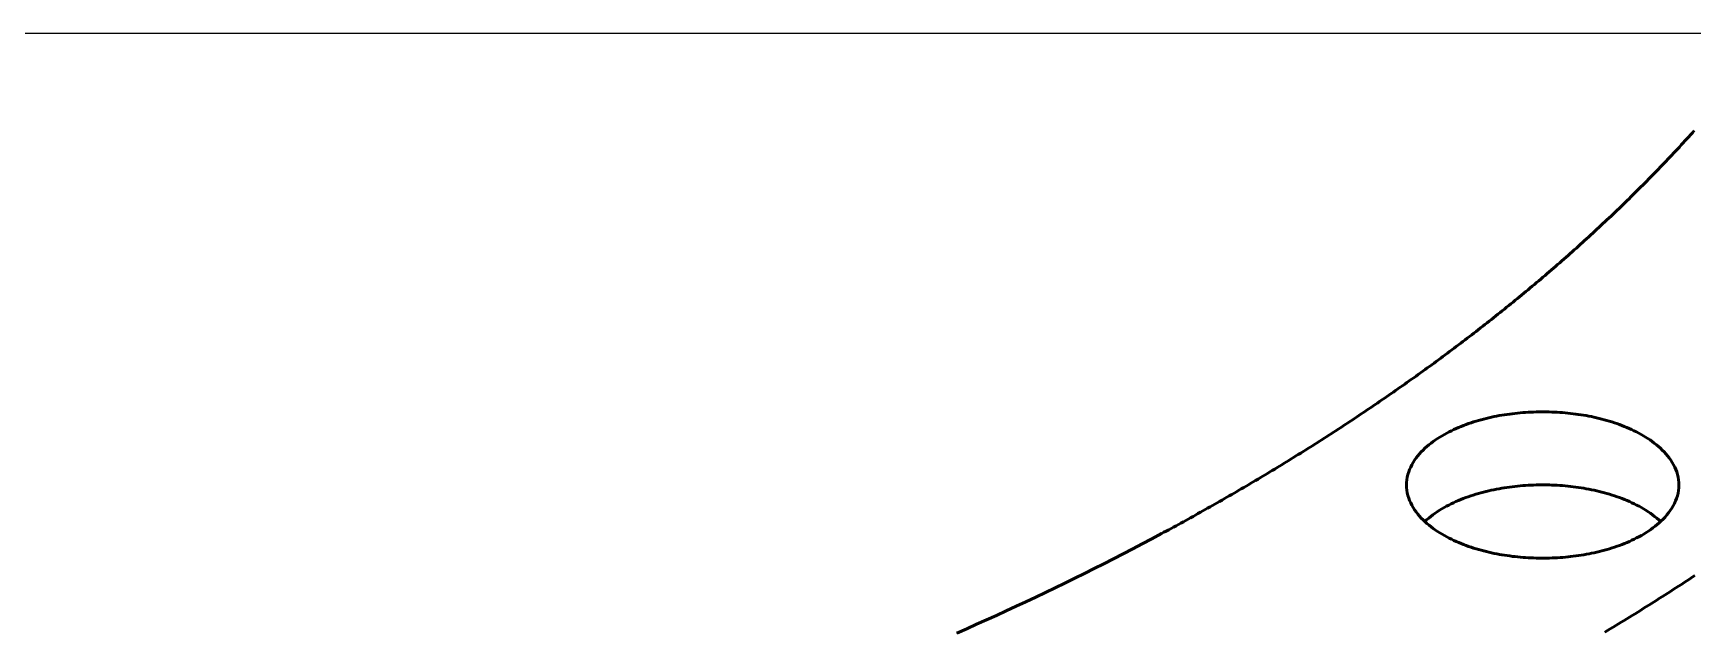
# Model space of a CAD drawing. Header units: millimetres. Extents: x 0 to 841, y 0 to 594.
# Drawn here: x 372.8 to 448.4, y 335.5 to 362.7 of the extents above; entities that cross this region are included whole.
import ezdxf

# ---------------------------------------------------------------- set-up
doc = ezdxf.new("R2010")
doc.units = ezdxf.units.MM
for name, color, linetype, lineweight in [('COTA', 7, 'CONTINUOUS', 25), ('FINA', 7, 'CONTINUOUS', 25), ('VIS', 7, 'CONTINUOUS', 50)]:
    doc.layers.add(name, color=color, linetype=linetype, lineweight=lineweight)

msp = doc.modelspace()

# ---------------------------------------------------------------- linework, layer by layer
at = {"layer": 'COTA'}
msp.add_line((335.5, 362.738), (486.341, 362.738), dxfattribs=at)
at = {"layer": 'FINA'}
for points in [[(424.187, 339.976), (424.299, 340.036), (424.41, 340.096), (424.521, 340.156), (424.632, 340.216), (424.743, 340.276), (424.854, 340.336), (424.965, 340.397), (425.075, 340.458), (425.186, 340.518), (425.297, 340.579), (425.407, 340.64), (425.518, 340.701), (425.628, 340.762), (425.738, 340.824), (425.849, 340.885), (425.959, 340.947), (426.069, 341.008), (426.179, 341.07), (426.289, 341.132), (426.399, 341.194), (426.509, 341.256), (426.619, 341.318), (426.729, 341.381), (426.838, 341.443), (426.948, 341.506), (427.058, 341.569), (427.167, 341.631), (427.277, 341.694), (427.386, 341.757), (427.495, 341.821), (427.604, 341.884), (427.713, 341.948), (427.823, 342.011), (427.932, 342.075), (428.04, 342.139), (428.149, 342.203), (428.258, 342.267), (428.367, 342.331), (428.475, 342.395), (428.584, 342.46), (428.692, 342.524), (428.801, 342.589), (428.909, 342.654), (429.017, 342.719), (429.126, 342.784), (429.234, 342.849), (429.342, 342.914), (429.45, 342.98), (429.558, 343.045), (429.665, 343.111), (429.773, 343.177), (429.881, 343.243), (429.988, 343.309), (430.096, 343.375), (430.203, 343.441), (430.311, 343.508), (430.418, 343.575), (430.525, 343.641), (430.632, 343.708), (430.739, 343.775), (430.846, 343.842), (430.953, 343.909), (431.06, 343.977), (431.166, 344.044), (431.273, 344.112), (431.38, 344.18), (431.486, 344.247), (431.592, 344.315), (431.699, 344.384), (431.805, 344.452), (431.911, 344.52), (432.017, 344.589), (432.123, 344.657), (432.229, 344.726), (432.335, 344.795), (432.44, 344.864), (432.546, 344.933), (432.652, 345.002), (432.757, 345.072), (432.862, 345.141), (432.968, 345.211), (433.073, 345.281), (433.178, 345.351), (433.283, 345.421), (433.388, 345.491), (433.493, 345.562), (433.597, 345.632), (433.702, 345.703), (433.807, 345.773), (433.911, 345.844), (434.015, 345.915), (434.12, 345.987), (434.224, 346.058), (434.328, 346.129), (434.432, 346.201), (434.536, 346.272), (434.64, 346.344), (434.743, 346.416), (434.847, 346.488), (434.951, 346.561), (435.054, 346.633), (435.157, 346.706), (435.261, 346.778), (435.364, 346.851), (435.467, 346.924), (435.57, 346.997), (435.673, 347.07), (435.775, 347.143), (435.878, 347.217), (435.981, 347.291), (436.083, 347.364), (436.186, 347.438), (436.288, 347.512), (436.39, 347.586), (436.492, 347.661), (436.594, 347.735), (436.696, 347.81), (436.798, 347.884), (436.899, 347.959), (437.001, 348.034), (437.102, 348.109), (437.204, 348.185), (437.305, 348.26), (437.406, 348.336), (437.507, 348.411), (437.608, 348.487), (437.709, 348.563), (437.809, 348.639), (437.91, 348.716), (438.011, 348.792), (438.111, 348.869), (438.211, 348.945), (438.311, 349.022), (438.411, 349.099), (438.511, 349.176), (438.611, 349.254), (438.711, 349.331), (438.811, 349.409), (438.91, 349.486), (439.009, 349.564), (439.109, 349.642), (439.208, 349.72), (439.307, 349.799), (439.406, 349.877), (439.505, 349.956), (439.603, 350.034), (439.702, 350.113), (439.8, 350.192), (439.899, 350.271), (439.997, 350.351), (440.095, 350.43), (440.193, 350.51), (440.291, 350.59), (440.389, 350.67), (440.486, 350.75), (440.584, 350.83), (440.681, 350.91), (440.778, 350.991), (440.875, 351.071), (440.972, 351.152), (441.069, 351.233), (441.166, 351.314), (441.263, 351.395), (441.359, 351.477), (441.455, 351.558), (441.552, 351.64), (441.648, 351.722), (441.744, 351.804), (441.84, 351.886), (441.935, 351.968), (442.031, 352.051), (442.126, 352.133), (442.222, 352.216), (442.317, 352.299), (442.412, 352.382), (442.507, 352.465), (442.602, 352.549), (442.696, 352.632), (442.791, 352.716), (442.885, 352.8), (442.98, 352.884), (443.074, 352.968), (443.168, 353.052), (443.262, 353.137), (443.355, 353.221), (443.449, 353.306), (443.542, 353.391), (443.635, 353.476), (443.729, 353.561), (443.822, 353.647), (443.914, 353.732), (444.007, 353.818), (444.1, 353.904), (444.192, 353.99), (444.284, 354.076), (444.376, 354.162), (444.468, 354.249), (444.56, 354.336), (444.652, 354.422), (444.743, 354.509), (444.835, 354.596), (444.926, 354.684), (445.017, 354.771), (445.108, 354.859), (445.199, 354.947), (445.289, 355.034), (445.38, 355.123), (445.47, 355.211), (445.56, 355.299), (445.65, 355.388), (445.74, 355.476), (445.83, 355.565), (445.919, 355.654), (446.009, 355.744), (446.098, 355.833), (446.187, 355.922), (446.276, 356.012), (446.364, 356.102), (446.453, 356.192), (446.541, 356.282), (446.629, 356.372), (446.717, 356.463), (446.805, 356.554), (446.893, 356.644), (446.981, 356.735), (447.068, 356.827), (447.155, 356.918), (447.242, 357.009), (447.329, 357.101), (447.416, 357.193), (447.502, 357.285), (447.588, 357.377), (447.675, 357.469), (447.761, 357.562), (447.846, 357.654), (447.932, 357.747), (448.017, 357.84), (448.103, 357.933), (448.188, 358.026), (448.273, 358.12), (448.357, 358.213), (448.442, 358.307)], [(424.187, 339.976), (424.299, 340.036), (424.41, 340.096), (424.521, 340.156), (424.632, 340.216), (424.743, 340.276), (424.854, 340.336), (424.965, 340.397), (425.075, 340.458), (425.186, 340.518), (425.297, 340.579), (425.407, 340.64), (425.518, 340.701), (425.628, 340.762), (425.738, 340.824), (425.849, 340.885), (425.959, 340.947), (426.069, 341.008), (426.179, 341.07), (426.289, 341.132), (426.399, 341.194), (426.509, 341.256), (426.619, 341.318), (426.729, 341.381), (426.838, 341.443), (426.948, 341.506), (427.058, 341.569), (427.167, 341.631), (427.277, 341.694), (427.386, 341.757), (427.495, 341.821), (427.604, 341.884), (427.713, 341.948), (427.823, 342.011), (427.932, 342.075), (428.04, 342.139), (428.149, 342.203), (428.258, 342.267), (428.367, 342.331), (428.475, 342.395), (428.584, 342.46), (428.692, 342.524), (428.801, 342.589), (428.909, 342.654), (429.017, 342.719), (429.126, 342.784), (429.234, 342.849), (429.342, 342.914), (429.45, 342.98), (429.558, 343.045), (429.665, 343.111), (429.773, 343.177), (429.881, 343.243), (429.988, 343.309), (430.096, 343.375), (430.203, 343.441), (430.311, 343.508), (430.418, 343.575), (430.525, 343.641), (430.632, 343.708), (430.739, 343.775), (430.846, 343.842), (430.953, 343.909), (431.06, 343.977), (431.166, 344.044), (431.273, 344.112), (431.38, 344.18), (431.486, 344.247), (431.592, 344.315), (431.699, 344.384), (431.805, 344.452), (431.911, 344.52), (432.017, 344.589), (432.123, 344.657), (432.229, 344.726), (432.335, 344.795), (432.44, 344.864), (432.546, 344.933), (432.652, 345.002), (432.757, 345.072), (432.862, 345.141), (432.968, 345.211), (433.073, 345.281), (433.178, 345.351), (433.283, 345.421), (433.388, 345.491), (433.493, 345.562), (433.597, 345.632), (433.702, 345.703), (433.807, 345.773), (433.911, 345.844), (434.015, 345.915), (434.12, 345.987), (434.224, 346.058), (434.328, 346.129), (434.432, 346.201), (434.536, 346.272), (434.64, 346.344), (434.743, 346.416), (434.847, 346.488), (434.951, 346.561), (435.054, 346.633), (435.157, 346.706), (435.261, 346.778), (435.364, 346.851), (435.467, 346.924), (435.57, 346.997), (435.673, 347.07), (435.775, 347.143), (435.878, 347.217), (435.981, 347.291), (436.083, 347.364), (436.186, 347.438), (436.288, 347.512), (436.39, 347.586), (436.492, 347.661), (436.594, 347.735), (436.696, 347.81), (436.798, 347.884), (436.899, 347.959), (437.001, 348.034), (437.102, 348.109), (437.204, 348.185), (437.305, 348.26), (437.406, 348.336), (437.507, 348.411), (437.608, 348.487), (437.709, 348.563), (437.809, 348.639), (437.91, 348.716), (438.011, 348.792), (438.111, 348.869), (438.211, 348.945), (438.311, 349.022), (438.411, 349.099), (438.511, 349.176), (438.611, 349.254), (438.711, 349.331), (438.811, 349.409), (438.91, 349.486), (439.009, 349.564), (439.109, 349.642), (439.208, 349.72), (439.307, 349.799), (439.406, 349.877), (439.505, 349.956), (439.603, 350.034), (439.702, 350.113), (439.8, 350.192), (439.899, 350.271), (439.997, 350.351), (440.095, 350.43), (440.193, 350.51), (440.291, 350.59), (440.389, 350.67), (440.486, 350.75), (440.584, 350.83), (440.681, 350.91), (440.778, 350.991), (440.875, 351.071), (440.972, 351.152), (441.069, 351.233), (441.166, 351.314), (441.263, 351.395), (441.359, 351.477), (441.455, 351.558), (441.552, 351.64), (441.648, 351.722), (441.744, 351.804), (441.84, 351.886), (441.935, 351.968), (442.031, 352.051), (442.126, 352.133), (442.222, 352.216), (442.317, 352.299), (442.412, 352.382), (442.507, 352.465), (442.602, 352.549), (442.696, 352.632), (442.791, 352.716), (442.885, 352.8), (442.98, 352.884), (443.074, 352.968), (443.168, 353.052), (443.262, 353.137), (443.355, 353.221), (443.449, 353.306), (443.542, 353.391), (443.635, 353.476), (443.729, 353.561), (443.822, 353.647), (443.914, 353.732), (444.007, 353.818), (444.1, 353.904), (444.192, 353.99), (444.284, 354.076), (444.376, 354.162), (444.468, 354.249), (444.56, 354.336), (444.652, 354.422), (444.743, 354.509), (444.835, 354.596), (444.926, 354.684), (445.017, 354.771), (445.108, 354.859), (445.199, 354.947), (445.289, 355.034), (445.38, 355.123), (445.47, 355.211), (445.56, 355.299), (445.65, 355.388), (445.74, 355.476), (445.83, 355.565), (445.919, 355.654), (446.009, 355.744), (446.098, 355.833), (446.187, 355.922), (446.276, 356.012), (446.364, 356.102), (446.453, 356.192), (446.541, 356.282), (446.629, 356.372), (446.717, 356.463), (446.805, 356.554), (446.893, 356.644), (446.981, 356.735), (447.068, 356.827), (447.155, 356.918), (447.242, 357.009), (447.329, 357.101), (447.416, 357.193), (447.502, 357.285), (447.588, 357.377), (447.675, 357.469), (447.761, 357.562), (447.846, 357.654), (447.932, 357.747), (448.017, 357.84), (448.103, 357.933), (448.188, 358.026), (448.273, 358.12), (448.357, 358.213), (448.442, 358.307)], [(435.343, 342.189), (435.347, 342.31), (435.359, 342.43), (435.379, 342.548), (435.407, 342.666), (435.442, 342.781), (435.484, 342.894), (435.532, 343.004), (435.586, 343.112), (435.646, 343.217), (435.711, 343.318), (435.78, 343.417), (435.854, 343.512), (435.931, 343.604), (436.012, 343.694), (436.097, 343.78), (436.184, 343.863), (436.274, 343.943), (436.366, 344.021), (436.461, 344.095), (436.557, 344.168), (436.656, 344.237), (436.756, 344.304), (436.857, 344.369), (436.96, 344.431), (437.065, 344.491), (437.171, 344.549), (437.278, 344.605), (437.385, 344.658), (437.494, 344.71), (437.604, 344.76), (437.715, 344.807), (437.826, 344.853), (437.938, 344.897), (438.051, 344.939), (438.165, 344.98), (438.279, 345.019), (438.394, 345.056), (438.509, 345.092), (438.624, 345.126), (438.74, 345.158), (438.857, 345.189), (438.974, 345.218), (439.091, 345.246), (439.209, 345.272), (439.326, 345.297), (439.445, 345.321), (439.563, 345.343), (439.682, 345.364), (439.801, 345.383), (439.92, 345.401), (440.039, 345.418), (440.159, 345.433), (440.279, 345.447), (440.398, 345.46), (440.518, 345.471), (440.638, 345.482), (440.759, 345.49), (440.879, 345.498), (440.999, 345.504), (441.12, 345.509), (441.24, 345.513), (441.361, 345.516), (441.481, 345.517), (441.602, 345.517), (441.722, 345.516), (441.843, 345.513), (441.963, 345.509), (442.083, 345.504), (442.204, 345.498), (442.324, 345.49), (442.444, 345.482), (442.564, 345.471), (442.684, 345.46), (442.804, 345.447), (442.924, 345.433), (443.043, 345.418), (443.163, 345.401), (443.282, 345.383), (443.401, 345.364), (443.519, 345.343), (443.638, 345.321), (443.756, 345.297), (443.874, 345.272), (443.992, 345.246), (444.109, 345.218), (444.226, 345.189), (444.342, 345.158), (444.458, 345.126), (444.574, 345.092), (444.689, 345.056), (444.804, 345.019), (444.918, 344.98), (445.031, 344.939), (445.144, 344.897), (445.256, 344.853), (445.368, 344.807), (445.478, 344.76), (445.588, 344.71), (445.697, 344.658), (445.805, 344.605), (445.912, 344.549), (446.018, 344.491), (446.122, 344.431), (446.225, 344.369), (446.327, 344.304), (446.427, 344.237), (446.526, 344.168), (446.622, 344.095), (446.717, 344.021), (446.809, 343.943), (446.899, 343.863), (446.986, 343.78), (447.07, 343.694), (447.151, 343.604), (447.229, 343.512), (447.302, 343.417), (447.372, 343.318), (447.437, 343.217), (447.496, 343.112), (447.551, 343.004), (447.599, 342.894), (447.641, 342.781), (447.676, 342.666), (447.703, 342.548), (447.723, 342.43), (447.735, 342.31), (447.74, 342.189)], [(436.17, 340.528), (436.26, 340.609), (436.352, 340.687), (436.447, 340.763), (436.543, 340.836), (436.642, 340.906), (436.742, 340.973), (436.844, 341.038), (436.947, 341.101), (437.052, 341.162), (437.158, 341.22), (437.265, 341.276), (437.373, 341.33), (437.482, 341.382), (437.592, 341.432), (437.703, 341.48), (437.815, 341.527), (437.927, 341.571), (438.041, 341.613), (438.154, 341.654), (438.269, 341.693), (438.384, 341.731), (438.499, 341.767), (438.615, 341.801), (438.732, 341.834), (438.848, 341.865), (438.966, 341.894), (439.083, 341.922), (439.201, 341.949), (439.319, 341.974), (439.438, 341.998), (439.557, 342.02), (439.676, 342.041), (439.795, 342.06), (439.915, 342.078), (440.034, 342.095), (440.154, 342.111), (440.274, 342.125), (440.395, 342.138), (440.515, 342.149), (440.635, 342.159), (440.756, 342.168), (440.877, 342.176), (440.997, 342.182), (441.118, 342.187), (441.239, 342.191), (441.36, 342.194), (441.481, 342.195), (441.602, 342.195), (441.723, 342.194), (441.844, 342.191), (441.964, 342.187), (442.085, 342.182), (442.206, 342.176), (442.327, 342.168), (442.447, 342.159), (442.568, 342.149), (442.688, 342.138), (442.808, 342.125), (442.928, 342.111), (443.048, 342.095), (443.168, 342.078), (443.287, 342.06), (443.407, 342.041), (443.526, 342.02), (443.645, 341.998), (443.763, 341.974), (443.881, 341.949), (443.999, 341.922), (444.117, 341.894), (444.234, 341.865), (444.351, 341.834), (444.467, 341.801), (444.583, 341.767), (444.699, 341.731), (444.814, 341.693), (444.928, 341.654), (445.042, 341.613), (445.155, 341.571), (445.268, 341.527), (445.379, 341.48), (445.49, 341.432), (445.6, 341.382), (445.709, 341.33), (445.818, 341.276), (445.925, 341.22), (446.031, 341.162), (446.135, 341.101), (446.239, 341.038), (446.34, 340.973), (446.441, 340.906), (446.539, 340.836), (446.636, 340.763), (446.73, 340.687), (446.822, 340.609), (446.912, 340.528)], [(445.924, 339.836), (445.817, 339.78), (445.709, 339.726), (445.6, 339.674), (445.491, 339.624), (445.38, 339.576), (445.268, 339.53), (445.156, 339.486), (445.043, 339.444), (444.93, 339.403), (444.816, 339.364), (444.701, 339.326), (444.586, 339.291), (444.47, 339.256), (444.354, 339.224), (444.237, 339.193), (444.12, 339.163), (444.003, 339.135), (443.885, 339.109), (443.767, 339.083), (443.649, 339.06), (443.53, 339.038), (443.411, 339.017), (443.292, 338.997), (443.173, 338.979), (443.054, 338.962), (442.934, 338.947), (442.814, 338.932), (442.694, 338.92), (442.574, 338.908), (442.454, 338.898), (442.334, 338.889), (442.213, 338.881), (442.093, 338.875), (441.972, 338.87), (441.852, 338.866), (441.731, 338.863), (441.61, 338.862), (441.49, 338.862), (441.369, 338.863), (441.248, 338.865), (441.128, 338.869), (441.007, 338.874), (440.887, 338.88), (440.766, 338.888), (440.646, 338.896), (440.526, 338.906), (440.406, 338.918), (440.286, 338.931), (440.166, 338.944), (440.046, 338.96), (439.927, 338.976), (439.807, 338.994), (439.688, 339.014), (439.569, 339.034), (439.451, 339.056), (439.333, 339.08), (439.214, 339.105), (439.097, 339.131), (438.979, 339.159), (438.862, 339.188), (438.746, 339.219), (438.629, 339.252), (438.514, 339.286), (438.398, 339.321), (438.284, 339.358), (438.169, 339.397), (438.056, 339.438), (437.943, 339.48), (437.83, 339.524), (437.719, 339.57), (437.608, 339.617), (437.498, 339.667), (437.389, 339.719), (437.281, 339.772), (437.174, 339.828), (437.068, 339.886), (436.963, 339.946), (436.86, 340.008), (436.758, 340.073), (436.658, 340.14), (436.559, 340.21), (436.463, 340.282), (436.368, 340.356), (436.275, 340.434), (436.185, 340.514), (436.098, 340.598), (436.014, 340.684), (435.933, 340.773), (435.855, 340.865), (435.781, 340.961), (435.711, 341.059), (435.646, 341.161), (435.587, 341.266), (435.532, 341.373), (435.484, 341.484), (435.442, 341.597), (435.407, 341.712), (435.379, 341.83), (435.359, 341.949), (435.347, 342.069), (435.343, 342.189)], [(447.74, 342.189), (447.735, 342.065), (447.722, 341.941), (447.701, 341.818), (447.671, 341.696), (447.634, 341.577), (447.589, 341.461), (447.538, 341.347), (447.48, 341.237), (447.417, 341.129), (447.348, 341.025), (447.274, 340.924), (447.196, 340.827), (447.114, 340.733), (447.029, 340.642), (446.94, 340.554), (446.848, 340.47), (446.754, 340.389), (446.657, 340.31), (446.557, 340.234), (446.456, 340.162), (446.353, 340.091), (446.248, 340.024), (446.141, 339.959), (446.033, 339.896), (445.924, 339.836)], [(414.874, 335.453), (415.325, 335.652), (415.776, 335.853), (416.226, 336.055), (416.675, 336.258), (417.123, 336.464), (417.571, 336.671), (418.018, 336.879), (418.464, 337.09), (418.909, 337.301), (419.354, 337.515), (419.797, 337.73), (420.24, 337.947), (420.682, 338.166), (421.124, 338.386), (421.564, 338.608), (422.003, 338.832), (422.442, 339.057), (422.88, 339.284), (423.317, 339.513), (423.753, 339.744), (424.187, 339.976)], [(414.874, 335.453), (415.325, 335.652), (415.776, 335.853), (416.226, 336.055), (416.675, 336.258), (417.123, 336.464), (417.571, 336.671), (418.018, 336.879), (418.464, 337.09), (418.909, 337.301), (419.354, 337.515), (419.797, 337.73), (420.24, 337.947), (420.682, 338.166), (421.124, 338.386), (421.564, 338.608), (422.003, 338.832), (422.442, 339.057), (422.88, 339.284), (423.317, 339.513), (423.753, 339.744), (424.187, 339.976)], [(444.367, 335.49), (444.493, 335.565), (444.618, 335.641), (444.744, 335.717), (444.869, 335.794), (444.995, 335.87), (445.12, 335.947), (445.245, 336.023), (445.37, 336.1), (445.495, 336.177), (445.62, 336.254), (445.745, 336.331), (445.87, 336.409), (445.994, 336.486), (446.119, 336.564), (446.243, 336.642), (446.368, 336.72), (446.492, 336.798), (446.616, 336.877), (446.74, 336.955), (446.864, 337.034), (446.988, 337.112), (447.112, 337.191), (447.235, 337.27), (447.359, 337.35), (447.482, 337.429), (447.606, 337.508), (447.729, 337.588), (447.852, 337.668), (447.975, 337.748), (448.098, 337.828), (448.221, 337.908), (448.344, 337.989), (448.467, 338.069)]]:
    msp.add_lwpolyline(points, dxfattribs=at)
at = {"layer": 'VIS'}
for points in [[(424.187, 339.976), (424.299, 340.036), (424.41, 340.096), (424.521, 340.156), (424.632, 340.216), (424.743, 340.276), (424.854, 340.336), (424.965, 340.397), (425.075, 340.458), (425.186, 340.518), (425.297, 340.579), (425.407, 340.64), (425.518, 340.701), (425.628, 340.762), (425.738, 340.824), (425.849, 340.885), (425.959, 340.947), (426.069, 341.008), (426.179, 341.07), (426.289, 341.132), (426.399, 341.194), (426.509, 341.256), (426.619, 341.318), (426.729, 341.381), (426.838, 341.443), (426.948, 341.506), (427.058, 341.569), (427.167, 341.631), (427.277, 341.694), (427.386, 341.757), (427.495, 341.821), (427.604, 341.884), (427.713, 341.948), (427.823, 342.011), (427.932, 342.075), (428.04, 342.139), (428.149, 342.203), (428.258, 342.267), (428.367, 342.331), (428.475, 342.395), (428.584, 342.46), (428.692, 342.524), (428.801, 342.589), (428.909, 342.654), (429.017, 342.719), (429.126, 342.784), (429.234, 342.849), (429.342, 342.914), (429.45, 342.98), (429.558, 343.045), (429.665, 343.111), (429.773, 343.177), (429.881, 343.243), (429.988, 343.309), (430.096, 343.375), (430.203, 343.441), (430.311, 343.508), (430.418, 343.575), (430.525, 343.641), (430.632, 343.708), (430.739, 343.775), (430.846, 343.842), (430.953, 343.909), (431.06, 343.977), (431.166, 344.044), (431.273, 344.112), (431.38, 344.18), (431.486, 344.247), (431.592, 344.315), (431.699, 344.384), (431.805, 344.452), (431.911, 344.52), (432.017, 344.589), (432.123, 344.657), (432.229, 344.726), (432.335, 344.795), (432.44, 344.864), (432.546, 344.933), (432.652, 345.002), (432.757, 345.072), (432.862, 345.141), (432.968, 345.211), (433.073, 345.281), (433.178, 345.351), (433.283, 345.421), (433.388, 345.491), (433.493, 345.562), (433.597, 345.632), (433.702, 345.703), (433.807, 345.773), (433.911, 345.844), (434.015, 345.915), (434.12, 345.987), (434.224, 346.058), (434.328, 346.129), (434.432, 346.201), (434.536, 346.272), (434.64, 346.344), (434.743, 346.416), (434.847, 346.488), (434.951, 346.561), (435.054, 346.633), (435.157, 346.706), (435.261, 346.778), (435.364, 346.851), (435.467, 346.924), (435.57, 346.997), (435.673, 347.07), (435.775, 347.143), (435.878, 347.217), (435.981, 347.291), (436.083, 347.364), (436.186, 347.438), (436.288, 347.512), (436.39, 347.586), (436.492, 347.661), (436.594, 347.735), (436.696, 347.81), (436.798, 347.884), (436.899, 347.959), (437.001, 348.034), (437.102, 348.109), (437.204, 348.185), (437.305, 348.26), (437.406, 348.336), (437.507, 348.411), (437.608, 348.487), (437.709, 348.563), (437.809, 348.639), (437.91, 348.716), (438.011, 348.792), (438.111, 348.869), (438.211, 348.945), (438.311, 349.022), (438.411, 349.099), (438.511, 349.176), (438.611, 349.254), (438.711, 349.331), (438.811, 349.409), (438.91, 349.486), (439.009, 349.564), (439.109, 349.642), (439.208, 349.72), (439.307, 349.799), (439.406, 349.877), (439.505, 349.956), (439.603, 350.034), (439.702, 350.113), (439.8, 350.192), (439.899, 350.271), (439.997, 350.351), (440.095, 350.43), (440.193, 350.51), (440.291, 350.59), (440.389, 350.67), (440.486, 350.75), (440.584, 350.83), (440.681, 350.91), (440.778, 350.991), (440.875, 351.071), (440.972, 351.152), (441.069, 351.233), (441.166, 351.314), (441.263, 351.395), (441.359, 351.477), (441.455, 351.558), (441.552, 351.64), (441.648, 351.722), (441.744, 351.804), (441.84, 351.886), (441.935, 351.968), (442.031, 352.051), (442.126, 352.133), (442.222, 352.216), (442.317, 352.299), (442.412, 352.382), (442.507, 352.465), (442.602, 352.549), (442.696, 352.632), (442.791, 352.716), (442.885, 352.8), (442.98, 352.884), (443.074, 352.968), (443.168, 353.052), (443.262, 353.137), (443.355, 353.221), (443.449, 353.306), (443.542, 353.391), (443.635, 353.476), (443.729, 353.561), (443.822, 353.647), (443.914, 353.732), (444.007, 353.818), (444.1, 353.904), (444.192, 353.99), (444.284, 354.076), (444.376, 354.162), (444.468, 354.249), (444.56, 354.336), (444.652, 354.422), (444.743, 354.509), (444.835, 354.596), (444.926, 354.684), (445.017, 354.771), (445.108, 354.859), (445.199, 354.947), (445.289, 355.034), (445.38, 355.123), (445.47, 355.211), (445.56, 355.299), (445.65, 355.388), (445.74, 355.476), (445.83, 355.565), (445.919, 355.654), (446.009, 355.744), (446.098, 355.833), (446.187, 355.922), (446.276, 356.012), (446.364, 356.102), (446.453, 356.192), (446.541, 356.282), (446.629, 356.372), (446.717, 356.463), (446.805, 356.554), (446.893, 356.644), (446.981, 356.735), (447.068, 356.827), (447.155, 356.918), (447.242, 357.009), (447.329, 357.101), (447.416, 357.193), (447.502, 357.285), (447.588, 357.377), (447.675, 357.469), (447.761, 357.562), (447.846, 357.654), (447.932, 357.747), (448.017, 357.84), (448.103, 357.933), (448.188, 358.026), (448.273, 358.12), (448.357, 358.213), (448.442, 358.307)], [(424.187, 339.976), (424.299, 340.036), (424.41, 340.096), (424.521, 340.156), (424.632, 340.216), (424.743, 340.276), (424.854, 340.336), (424.965, 340.397), (425.075, 340.458), (425.186, 340.518), (425.297, 340.579), (425.407, 340.64), (425.518, 340.701), (425.628, 340.762), (425.738, 340.824), (425.849, 340.885), (425.959, 340.947), (426.069, 341.008), (426.179, 341.07), (426.289, 341.132), (426.399, 341.194), (426.509, 341.256), (426.619, 341.318), (426.729, 341.381), (426.838, 341.443), (426.948, 341.506), (427.058, 341.569), (427.167, 341.631), (427.277, 341.694), (427.386, 341.757), (427.495, 341.821), (427.604, 341.884), (427.713, 341.948), (427.823, 342.011), (427.932, 342.075), (428.04, 342.139), (428.149, 342.203), (428.258, 342.267), (428.367, 342.331), (428.475, 342.395), (428.584, 342.46), (428.692, 342.524), (428.801, 342.589), (428.909, 342.654), (429.017, 342.719), (429.126, 342.784), (429.234, 342.849), (429.342, 342.914), (429.45, 342.98), (429.558, 343.045), (429.665, 343.111), (429.773, 343.177), (429.881, 343.243), (429.988, 343.309), (430.096, 343.375), (430.203, 343.441), (430.311, 343.508), (430.418, 343.575), (430.525, 343.641), (430.632, 343.708), (430.739, 343.775), (430.846, 343.842), (430.953, 343.909), (431.06, 343.977), (431.166, 344.044), (431.273, 344.112), (431.38, 344.18), (431.486, 344.247), (431.592, 344.315), (431.699, 344.384), (431.805, 344.452), (431.911, 344.52), (432.017, 344.589), (432.123, 344.657), (432.229, 344.726), (432.335, 344.795), (432.44, 344.864), (432.546, 344.933), (432.652, 345.002), (432.757, 345.072), (432.862, 345.141), (432.968, 345.211), (433.073, 345.281), (433.178, 345.351), (433.283, 345.421), (433.388, 345.491), (433.493, 345.562), (433.597, 345.632), (433.702, 345.703), (433.807, 345.773), (433.911, 345.844), (434.015, 345.915), (434.12, 345.987), (434.224, 346.058), (434.328, 346.129), (434.432, 346.201), (434.536, 346.272), (434.64, 346.344), (434.743, 346.416), (434.847, 346.488), (434.951, 346.561), (435.054, 346.633), (435.157, 346.706), (435.261, 346.778), (435.364, 346.851), (435.467, 346.924), (435.57, 346.997), (435.673, 347.07), (435.775, 347.143), (435.878, 347.217), (435.981, 347.291), (436.083, 347.364), (436.186, 347.438), (436.288, 347.512), (436.39, 347.586), (436.492, 347.661), (436.594, 347.735), (436.696, 347.81), (436.798, 347.884), (436.899, 347.959), (437.001, 348.034), (437.102, 348.109), (437.204, 348.185), (437.305, 348.26), (437.406, 348.336), (437.507, 348.411), (437.608, 348.487), (437.709, 348.563), (437.809, 348.639), (437.91, 348.716), (438.011, 348.792), (438.111, 348.869), (438.211, 348.945), (438.311, 349.022), (438.411, 349.099), (438.511, 349.176), (438.611, 349.254), (438.711, 349.331), (438.811, 349.409), (438.91, 349.486), (439.009, 349.564), (439.109, 349.642), (439.208, 349.72), (439.307, 349.799), (439.406, 349.877), (439.505, 349.956), (439.603, 350.034), (439.702, 350.113), (439.8, 350.192), (439.899, 350.271), (439.997, 350.351), (440.095, 350.43), (440.193, 350.51), (440.291, 350.59), (440.389, 350.67), (440.486, 350.75), (440.584, 350.83), (440.681, 350.91), (440.778, 350.991), (440.875, 351.071), (440.972, 351.152), (441.069, 351.233), (441.166, 351.314), (441.263, 351.395), (441.359, 351.477), (441.455, 351.558), (441.552, 351.64), (441.648, 351.722), (441.744, 351.804), (441.84, 351.886), (441.935, 351.968), (442.031, 352.051), (442.126, 352.133), (442.222, 352.216), (442.317, 352.299), (442.412, 352.382), (442.507, 352.465), (442.602, 352.549), (442.696, 352.632), (442.791, 352.716), (442.885, 352.8), (442.98, 352.884), (443.074, 352.968), (443.168, 353.052), (443.262, 353.137), (443.355, 353.221), (443.449, 353.306), (443.542, 353.391), (443.635, 353.476), (443.729, 353.561), (443.822, 353.647), (443.914, 353.732), (444.007, 353.818), (444.1, 353.904), (444.192, 353.99), (444.284, 354.076), (444.376, 354.162), (444.468, 354.249), (444.56, 354.336), (444.652, 354.422), (444.743, 354.509), (444.835, 354.596), (444.926, 354.684), (445.017, 354.771), (445.108, 354.859), (445.199, 354.947), (445.289, 355.034), (445.38, 355.123), (445.47, 355.211), (445.56, 355.299), (445.65, 355.388), (445.74, 355.476), (445.83, 355.565), (445.919, 355.654), (446.009, 355.744), (446.098, 355.833), (446.187, 355.922), (446.276, 356.012), (446.364, 356.102), (446.453, 356.192), (446.541, 356.282), (446.629, 356.372), (446.717, 356.463), (446.805, 356.554), (446.893, 356.644), (446.981, 356.735), (447.068, 356.827), (447.155, 356.918), (447.242, 357.009), (447.329, 357.101), (447.416, 357.193), (447.502, 357.285), (447.588, 357.377), (447.675, 357.469), (447.761, 357.562), (447.846, 357.654), (447.932, 357.747), (448.017, 357.84), (448.103, 357.933), (448.188, 358.026), (448.273, 358.12), (448.357, 358.213), (448.442, 358.307)], [(435.343, 342.189), (435.347, 342.31), (435.359, 342.43), (435.379, 342.548), (435.407, 342.666), (435.442, 342.781), (435.484, 342.894), (435.532, 343.004), (435.586, 343.112), (435.646, 343.217), (435.711, 343.318), (435.78, 343.417), (435.854, 343.512), (435.931, 343.604), (436.012, 343.694), (436.097, 343.78), (436.184, 343.863), (436.274, 343.943), (436.366, 344.021), (436.461, 344.095), (436.557, 344.168), (436.656, 344.237), (436.756, 344.304), (436.857, 344.369), (436.96, 344.431), (437.065, 344.491), (437.171, 344.549), (437.278, 344.605), (437.385, 344.658), (437.494, 344.71), (437.604, 344.76), (437.715, 344.807), (437.826, 344.853), (437.938, 344.897), (438.051, 344.939), (438.165, 344.98), (438.279, 345.019), (438.394, 345.056), (438.509, 345.092), (438.624, 345.126), (438.74, 345.158), (438.857, 345.189), (438.974, 345.218), (439.091, 345.246), (439.209, 345.272), (439.326, 345.297), (439.445, 345.321), (439.563, 345.343), (439.682, 345.364), (439.801, 345.383), (439.92, 345.401), (440.039, 345.418), (440.159, 345.433), (440.279, 345.447), (440.398, 345.46), (440.518, 345.471), (440.638, 345.482), (440.759, 345.49), (440.879, 345.498), (440.999, 345.504), (441.12, 345.509), (441.24, 345.513), (441.361, 345.516), (441.481, 345.517), (441.602, 345.517), (441.722, 345.516), (441.843, 345.513), (441.963, 345.509), (442.083, 345.504), (442.204, 345.498), (442.324, 345.49), (442.444, 345.482), (442.564, 345.471), (442.684, 345.46), (442.804, 345.447), (442.924, 345.433), (443.043, 345.418), (443.163, 345.401), (443.282, 345.383), (443.401, 345.364), (443.519, 345.343), (443.638, 345.321), (443.756, 345.297), (443.874, 345.272), (443.992, 345.246), (444.109, 345.218), (444.226, 345.189), (444.342, 345.158), (444.458, 345.126), (444.574, 345.092), (444.689, 345.056), (444.804, 345.019), (444.918, 344.98), (445.031, 344.939), (445.144, 344.897), (445.256, 344.853), (445.368, 344.807), (445.478, 344.76), (445.588, 344.71), (445.697, 344.658), (445.805, 344.605), (445.912, 344.549), (446.018, 344.491), (446.122, 344.431), (446.225, 344.369), (446.327, 344.304), (446.427, 344.237), (446.526, 344.168), (446.622, 344.095), (446.717, 344.021), (446.809, 343.943), (446.899, 343.863), (446.986, 343.78), (447.07, 343.694), (447.151, 343.604), (447.229, 343.512), (447.302, 343.417), (447.372, 343.318), (447.437, 343.217), (447.496, 343.112), (447.551, 343.004), (447.599, 342.894), (447.641, 342.781), (447.676, 342.666), (447.703, 342.548), (447.723, 342.43), (447.735, 342.31), (447.74, 342.189)], [(436.17, 340.528), (436.26, 340.609), (436.352, 340.687), (436.447, 340.763), (436.543, 340.836), (436.642, 340.906), (436.742, 340.973), (436.844, 341.038), (436.947, 341.101), (437.052, 341.162), (437.158, 341.22), (437.265, 341.276), (437.373, 341.33), (437.482, 341.382), (437.592, 341.432), (437.703, 341.48), (437.815, 341.527), (437.927, 341.571), (438.041, 341.613), (438.154, 341.654), (438.269, 341.693), (438.384, 341.731), (438.499, 341.767), (438.615, 341.801), (438.732, 341.834), (438.848, 341.865), (438.966, 341.894), (439.083, 341.922), (439.201, 341.949), (439.319, 341.974), (439.438, 341.998), (439.557, 342.02), (439.676, 342.041), (439.795, 342.06), (439.915, 342.078), (440.034, 342.095), (440.154, 342.111), (440.274, 342.125), (440.395, 342.138), (440.515, 342.149), (440.635, 342.159), (440.756, 342.168), (440.877, 342.176), (440.997, 342.182), (441.118, 342.187), (441.239, 342.191), (441.36, 342.194), (441.481, 342.195), (441.602, 342.195), (441.723, 342.194), (441.844, 342.191), (441.964, 342.187), (442.085, 342.182), (442.206, 342.176), (442.327, 342.168), (442.447, 342.159), (442.568, 342.149), (442.688, 342.138), (442.808, 342.125), (442.928, 342.111), (443.048, 342.095), (443.168, 342.078), (443.287, 342.06), (443.407, 342.041), (443.526, 342.02), (443.645, 341.998), (443.763, 341.974), (443.881, 341.949), (443.999, 341.922), (444.117, 341.894), (444.234, 341.865), (444.351, 341.834), (444.467, 341.801), (444.583, 341.767), (444.699, 341.731), (444.814, 341.693), (444.928, 341.654), (445.042, 341.613), (445.155, 341.571), (445.268, 341.527), (445.379, 341.48), (445.49, 341.432), (445.6, 341.382), (445.709, 341.33), (445.818, 341.276), (445.925, 341.22), (446.031, 341.162), (446.135, 341.101), (446.239, 341.038), (446.34, 340.973), (446.441, 340.906), (446.539, 340.836), (446.636, 340.763), (446.73, 340.687), (446.822, 340.609), (446.912, 340.528)], [(445.924, 339.836), (445.817, 339.78), (445.709, 339.726), (445.6, 339.674), (445.491, 339.624), (445.38, 339.576), (445.268, 339.53), (445.156, 339.486), (445.043, 339.444), (444.93, 339.403), (444.816, 339.364), (444.701, 339.326), (444.586, 339.291), (444.47, 339.256), (444.354, 339.224), (444.237, 339.193), (444.12, 339.163), (444.003, 339.135), (443.885, 339.109), (443.767, 339.083), (443.649, 339.06), (443.53, 339.038), (443.411, 339.017), (443.292, 338.997), (443.173, 338.979), (443.054, 338.962), (442.934, 338.947), (442.814, 338.932), (442.694, 338.92), (442.574, 338.908), (442.454, 338.898), (442.334, 338.889), (442.213, 338.881), (442.093, 338.875), (441.972, 338.87), (441.852, 338.866), (441.731, 338.863), (441.61, 338.862), (441.49, 338.862), (441.369, 338.863), (441.248, 338.865), (441.128, 338.869), (441.007, 338.874), (440.887, 338.88), (440.766, 338.888), (440.646, 338.896), (440.526, 338.906), (440.406, 338.918), (440.286, 338.931), (440.166, 338.944), (440.046, 338.96), (439.927, 338.976), (439.807, 338.994), (439.688, 339.014), (439.569, 339.034), (439.451, 339.056), (439.333, 339.08), (439.214, 339.105), (439.097, 339.131), (438.979, 339.159), (438.862, 339.188), (438.746, 339.219), (438.629, 339.252), (438.514, 339.286), (438.398, 339.321), (438.284, 339.358), (438.169, 339.397), (438.056, 339.438), (437.943, 339.48), (437.83, 339.524), (437.719, 339.57), (437.608, 339.617), (437.498, 339.667), (437.389, 339.719), (437.281, 339.772), (437.174, 339.828), (437.068, 339.886), (436.963, 339.946), (436.86, 340.008), (436.758, 340.073), (436.658, 340.14), (436.559, 340.21), (436.463, 340.282), (436.368, 340.356), (436.275, 340.434), (436.185, 340.514), (436.098, 340.598), (436.014, 340.684), (435.933, 340.773), (435.855, 340.865), (435.781, 340.961), (435.711, 341.059), (435.646, 341.161), (435.587, 341.266), (435.532, 341.373), (435.484, 341.484), (435.442, 341.597), (435.407, 341.712), (435.379, 341.83), (435.359, 341.949), (435.347, 342.069), (435.343, 342.189)], [(447.74, 342.189), (447.735, 342.065), (447.722, 341.941), (447.701, 341.818), (447.671, 341.696), (447.634, 341.577), (447.589, 341.461), (447.538, 341.347), (447.48, 341.237), (447.417, 341.129), (447.348, 341.025), (447.274, 340.924), (447.196, 340.827), (447.114, 340.733), (447.029, 340.642), (446.94, 340.554), (446.848, 340.47), (446.754, 340.389), (446.657, 340.31), (446.557, 340.234), (446.456, 340.162), (446.353, 340.091), (446.248, 340.024), (446.141, 339.959), (446.033, 339.896), (445.924, 339.836)], [(414.874, 335.453), (415.325, 335.652), (415.776, 335.853), (416.226, 336.055), (416.675, 336.258), (417.123, 336.464), (417.571, 336.671), (418.018, 336.879), (418.464, 337.09), (418.909, 337.301), (419.354, 337.515), (419.797, 337.73), (420.24, 337.947), (420.682, 338.166), (421.124, 338.386), (421.564, 338.608), (422.003, 338.832), (422.442, 339.057), (422.88, 339.284), (423.317, 339.513), (423.753, 339.744), (424.187, 339.976)], [(414.874, 335.453), (415.325, 335.652), (415.776, 335.853), (416.226, 336.055), (416.675, 336.258), (417.123, 336.464), (417.571, 336.671), (418.018, 336.879), (418.464, 337.09), (418.909, 337.301), (419.354, 337.515), (419.797, 337.73), (420.24, 337.947), (420.682, 338.166), (421.124, 338.386), (421.564, 338.608), (422.003, 338.832), (422.442, 339.057), (422.88, 339.284), (423.317, 339.513), (423.753, 339.744), (424.187, 339.976)], [(444.367, 335.49), (444.493, 335.565), (444.618, 335.641), (444.744, 335.717), (444.869, 335.794), (444.995, 335.87), (445.12, 335.947), (445.245, 336.023), (445.37, 336.1), (445.495, 336.177), (445.62, 336.254), (445.745, 336.331), (445.87, 336.409), (445.994, 336.486), (446.119, 336.564), (446.243, 336.642), (446.368, 336.72), (446.492, 336.798), (446.616, 336.877), (446.74, 336.955), (446.864, 337.034), (446.988, 337.112), (447.112, 337.191), (447.235, 337.27), (447.359, 337.35), (447.482, 337.429), (447.606, 337.508), (447.729, 337.588), (447.852, 337.668), (447.975, 337.748), (448.098, 337.828), (448.221, 337.908), (448.344, 337.989), (448.467, 338.069)]]:
    msp.add_lwpolyline(points, dxfattribs=at)

doc.saveas('drawing.dxf')
